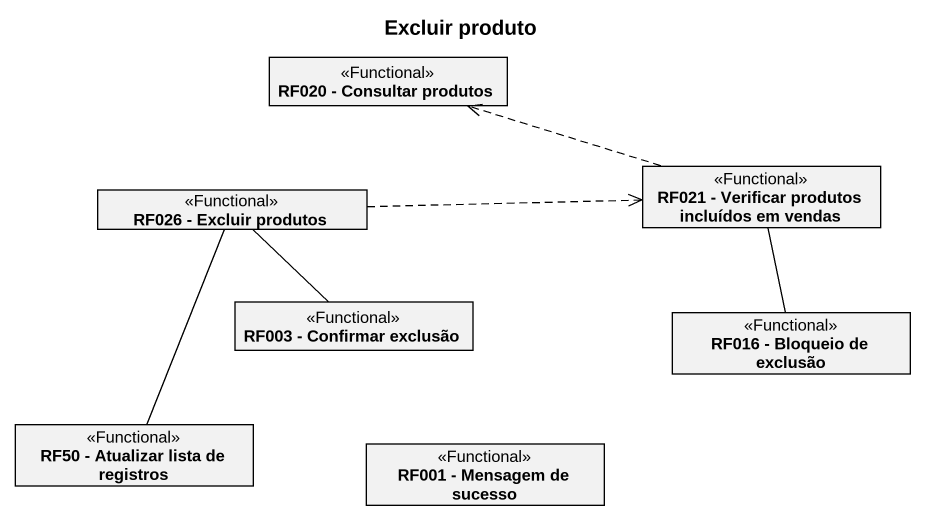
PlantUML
@startuml
title Excluir produto
hide circle
hide empty members
class "RF020 - Consultar produtos" as RF020_Consultar_produtos <<Functional>>
class "RF026 - Excluir produtos" as RF026_Excluir_produtos <<Functional>>
class "RF021 - Verificar produtos incluídos em vendas" as RF021_Verificar_produtos <<Functional>>
class "RF003 - Confirmar exclusão" as RF003_Confirmar_exclusão <<Functional>>
class "RF016 - Bloqueio de exclusão" as RF016_Bloqueio_de_exclusão <<Functional>>
class "RF50 - Atualizar lista de registros" as RF50_Atualizar_lista_de <<Functional>>
class "RF001 - Mensagem de sucesso" as RF001_Mensagem_de_sucesso <<Functional>>
RF026_Excluir_produtos .right.> RF021_Verificar_produtos
RF026_Excluir_produtos -- RF003_Confirmar_exclusão
RF026_Excluir_produtos -- RF50_Atualizar_lista_de
RF021_Verificar_produtos .left.> RF020_Consultar_produtos
RF021_Verificar_produtos -- RF016_Bloqueio_de_exclusão
@enduml
